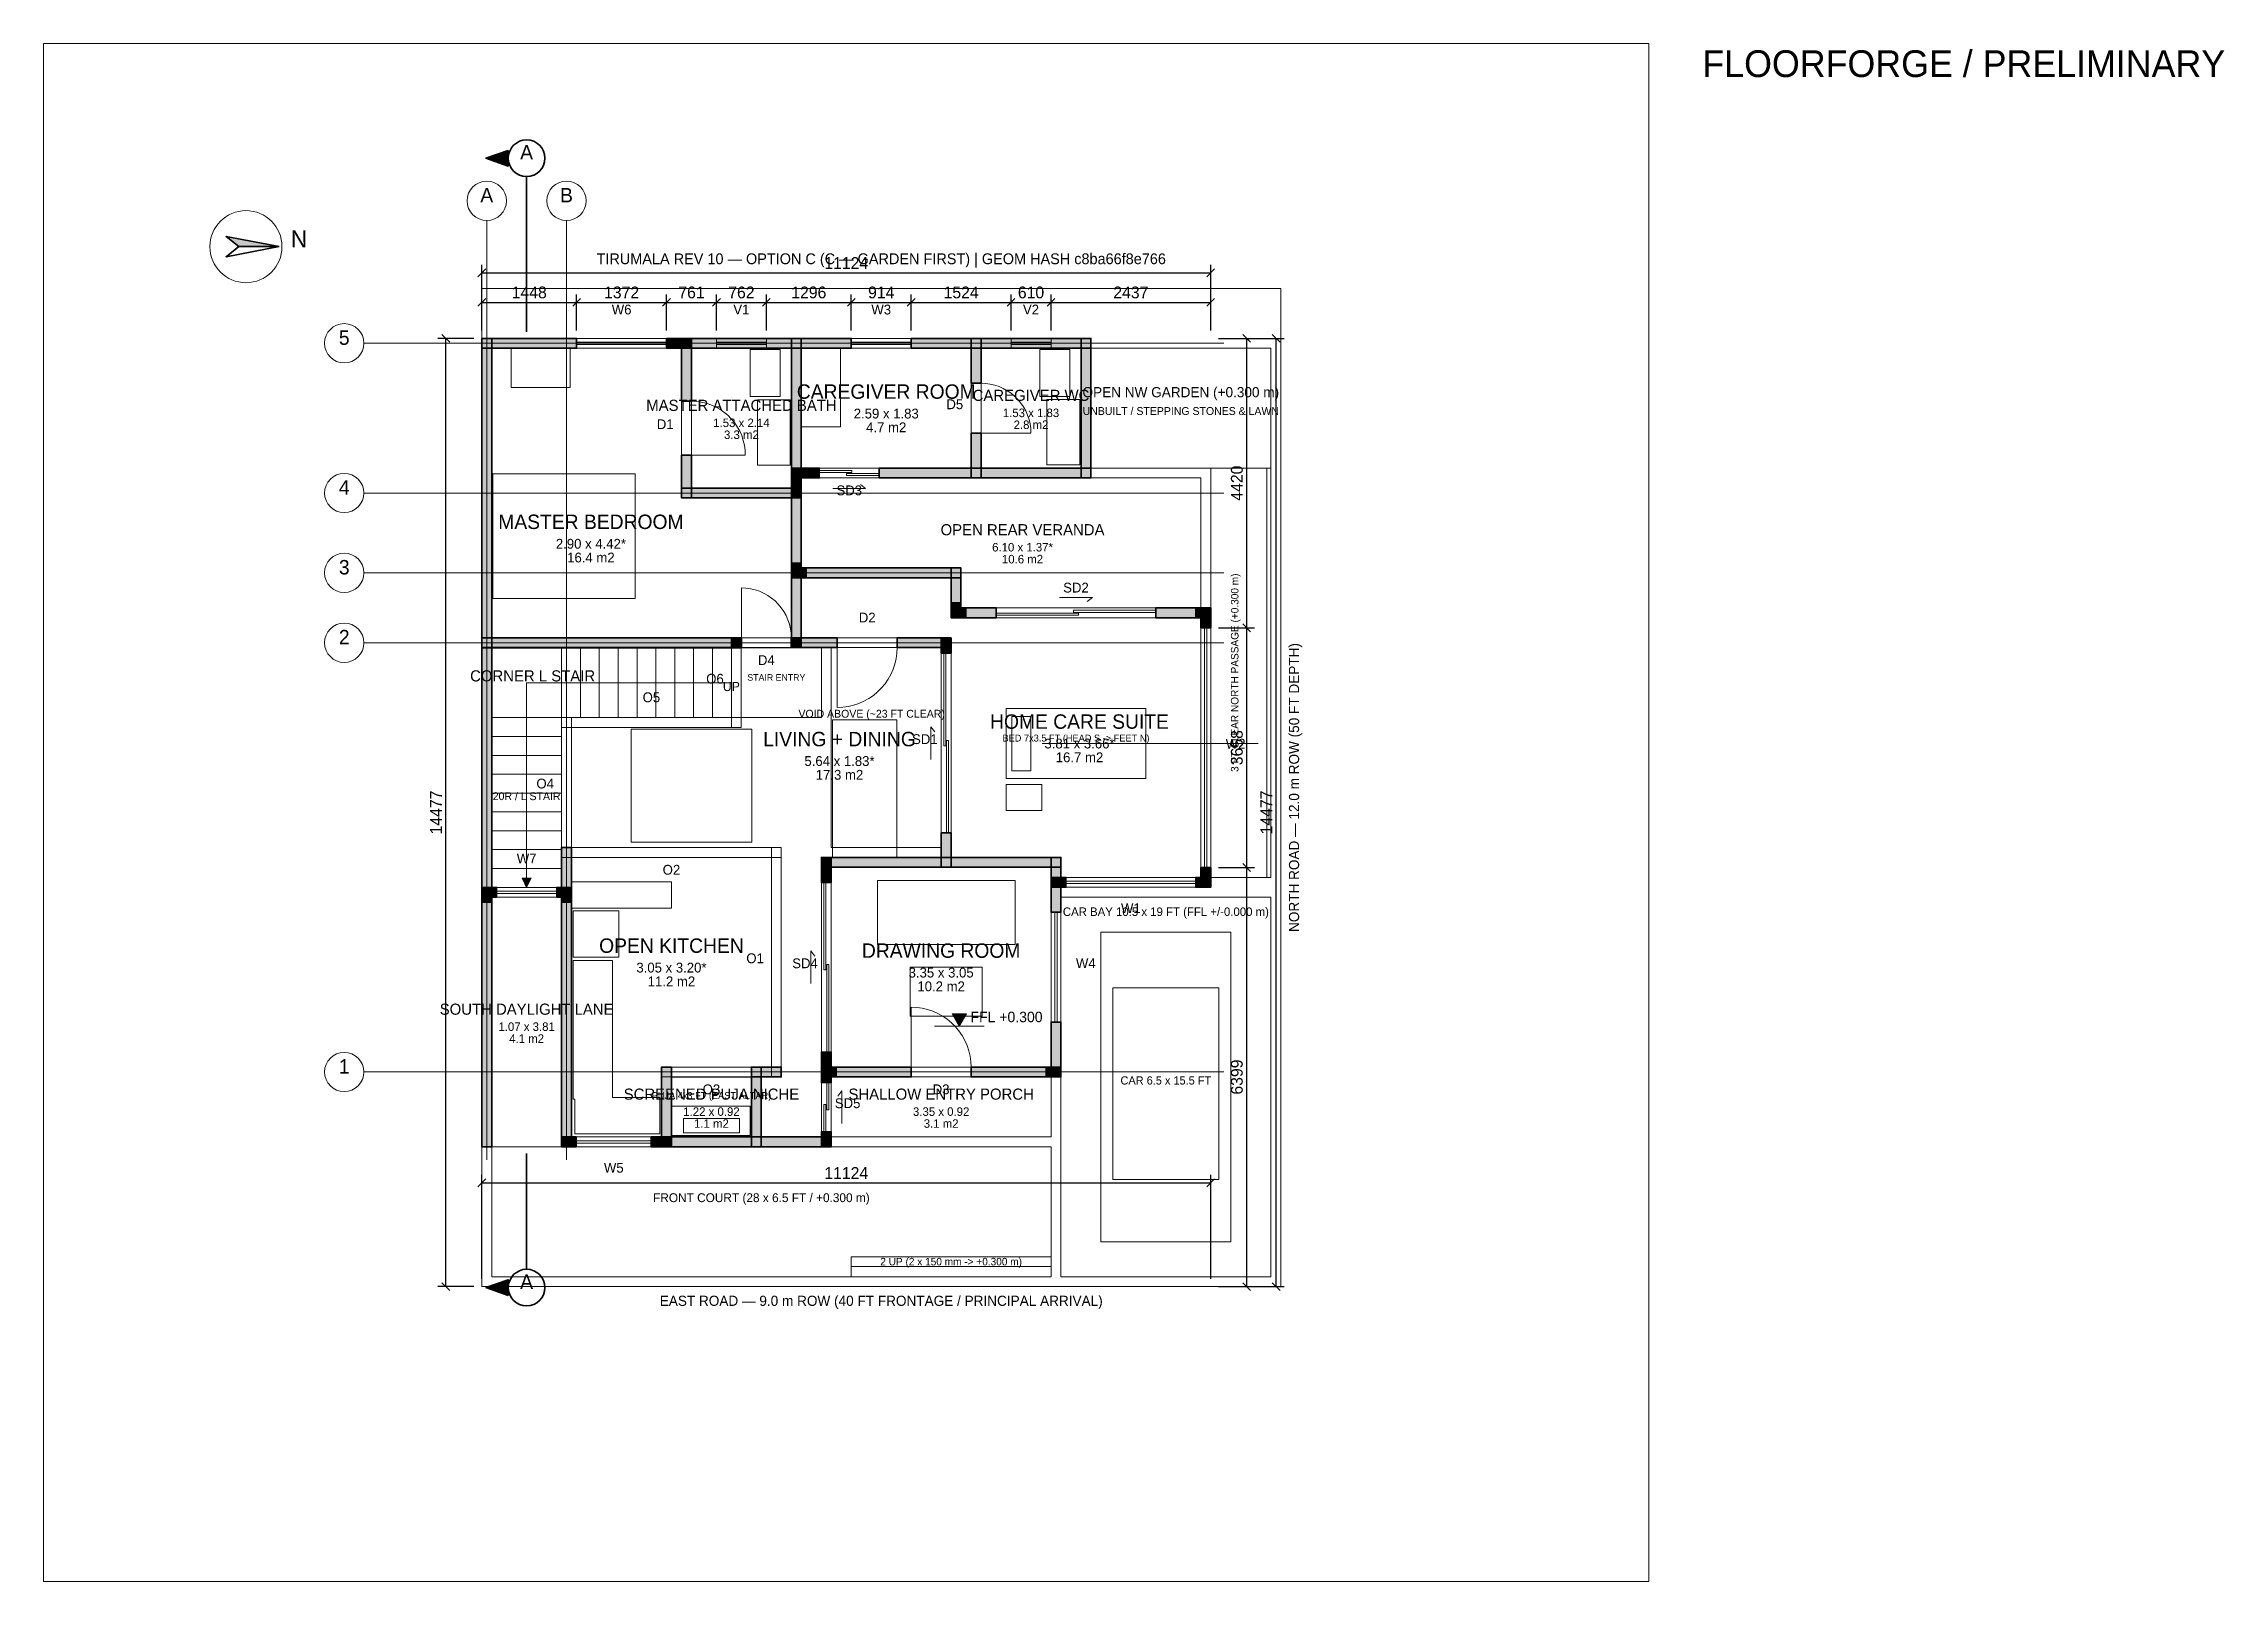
# Paper-space layout 'GROUND' of a CAD drawing. Header units: millimetres. Extents: x 20 to 346, y 30 to 260.
# The model-space entities are those that its viewports show. They can reach past a viewport. Long polylines and large blocks are cut down to what shows.
import ezdxf
from ezdxf.enums import TextEntityAlignment as Align

# ---------------------------------------------------------------- set-up
doc = ezdxf.new("R2010")
doc.units = ezdxf.units.MM
for name, color, linetype, lineweight in [('A-ANNO', 7, 'Continuous', 18), ('A-DIMS', 7, 'Continuous', 13), ('A-DOOR', 3, 'Continuous', 18), ('A-FLOR', 8, 'Continuous', 13), ('A-FURN', 8, 'Continuous', 13), ('A-GRID', 8, 'Continuous', 13), ('A-LAND', 3, 'Continuous', 13), ('A-LEVL', 7, 'Continuous', 13), ('A-SECT', 1, 'Continuous', 35), ('A-SITE', 8, 'Continuous', 18), ('A-STAIR', 7, 'Continuous', 18), ('A-TAGS', 1, 'Continuous', 13), ('A-WALL', 7, 'Continuous', 35), ('A-WIND', 4, 'Continuous', 18)]:
    doc.layers.add(name, color=color, linetype=linetype, lineweight=lineweight)
doc.dimstyles.new('FF-ARCH', dxfattribs={"dimtxt": 180, "dimasz": 90, "dimexe": 120, "dimexo": 120, "dimgap": 60, "dimtad": 1, "dimdec": 0, "dimtsz": 60, "dimcen": 2.5, "dimazin": 3, "dimtfac": 1, "dimtmove": 0, "dimatfit": 3})

msp = doc.modelspace()

# ---------------------------------------------------------------- hatches: boundary and pattern name
at = {"layer": 'A-LEVL'}
msp.add_hatch(color=7, dxfattribs=at).paths.add_polyline_path([(7178, 4167), (7398, 4167), (7288, 3977)])
at = {"layer": 'A-SECT'}
for points in [[(404, 17347), (64, 17227), (404, 17107)], [(404, -135), (64, -15), (404, 105)]]:
    msp.add_hatch(color=7, dxfattribs=at).paths.add_polyline_path(points)
at = {"layer": 'A-STAIR'}
msp.add_hatch(color=7, dxfattribs=at).paths.add_polyline_path([(684.5, 6096), (754.5, 6236), (614.5, 6236)])
at = {"layer": 'A-WALL'}
for points in [[(-3093, 15877), (-3901.5, 16031), (-3709, 15877)], [(1, 14402), (1, 14477), (151, 14477), (151, 9830), (151, 9755), (1, 9755), (1, 14402)], [(76, 14327), (1, 14327), (1, 14477), (1448, 14477), (1448, 14327), (76, 14327)], [(3199, 14477), (3199, 14327), (2820, 14327), (2820, 14477), (3124, 14477), (3199, 14477)], [(3049, 14477), (3199, 14477), (3199, 13518), (3049, 13518), (3049, 14402), (3049, 14477)], [(4801, 14477), (4876, 14477), (4876, 14327), (3124, 14327), (3049, 14327), (3049, 14477), (4801, 14477)], [(4726, 14402), (4726, 14477), (4876, 14477), (4876, 12421), (4876, 12346), (4726, 12346), (4726, 14402)], [(4801, 14327), (4726, 14327), (4726, 14477), (5639, 14477), (5639, 14327), (4801, 14327)], [(7619, 14477), (7619, 14327), (6553, 14327), (6553, 14477), (7544, 14477), (7619, 14477)], [(7469, 14477), (7619, 14477), (7619, 13792), (7469, 13792), (7469, 14402), (7469, 14477)], [(9220, 14477), (9295, 14477), (9295, 14327), (7544, 14327), (7469, 14327), (7469, 14477), (9220, 14477)], [(9145, 14402), (9145, 14477), (9295, 14477), (9295, 12421), (9295, 12346), (9145, 12346), (9145, 14402)], [(7619, 12421), (7619, 12346), (7469, 12346), (7469, 13030), (7619, 13030), (7619, 12421)], [(3199, 12116), (3199, 12041), (3049, 12041), (3049, 12695), (3199, 12695), (3199, 12116)], [(4726, 12421), (4726, 12496), (4876, 12496), (4876, 12346), (4876, 12271), (4726, 12271), (4726, 12421)], [(4876, 12496), (4951, 12496), (4951, 12346), (4801, 12346), (4726, 12346), (4726, 12496), (4876, 12496)], [(4726, 12346), (4726, 12421), (4876, 12421), (4876, 12116), (4876, 12041), (4726, 12041), (4726, 12346)], [(4876, 12346), (4801, 12346), (4801, 12496), (5151, 12496), (5151, 12346), (4876, 12346)], [(7619, 12496), (7619, 12346), (6065, 12346), (6065, 12496), (7544, 12496), (7619, 12496)], [(9220, 12496), (9295, 12496), (9295, 12346), (7544, 12346), (7469, 12346), (7469, 12496), (9220, 12496)], [(4801, 12191), (4876, 12191), (4876, 12041), (3124, 12041), (3049, 12041), (3049, 12191), (4801, 12191)], [(4726, 12116), (4726, 12191), (4876, 12191), (4876, 10972), (4876, 10897), (4726, 10897), (4726, 12116)], [(4726, 10972), (4726, 11047), (4876, 11047), (4876, 10897), (4876, 10822), (4726, 10822), (4726, 10972)], [(4726, 10897), (4726, 10972), (4876, 10972), (4876, 9830), (4876, 9755), (4726, 9755), (4726, 10897)], [(4876, 10972), (4951, 10972), (4951, 10822), (4801, 10822), (4726, 10822), (4726, 10972), (4876, 10972)], [(7237, 10972), (7312, 10972), (7312, 10822), (4876, 10822), (4801, 10822), (4801, 10972), (7237, 10972)], [(7162, 10897), (7162, 10972), (7312, 10972), (7312, 10362), (7312, 10287), (7162, 10287), (7162, 10897)], [(7162, 10362), (7162, 10437), (7312, 10437), (7312, 10287), (7312, 10212), (7162, 10212), (7162, 10362)], [(7312, 10362), (7387, 10362), (7387, 10212), (7237, 10212), (7162, 10212), (7162, 10362), (7312, 10362)], [(7312, 10212), (7237, 10212), (7237, 10362), (7849, 10362), (7849, 10212), (7312, 10212)], [(11049, 10362), (11049, 10212), (10287, 10212), (10287, 10362), (10974, 10362), (11049, 10362)], [(11049, 10362), (11124, 10362), (11124, 10212), (10974, 10212), (10899, 10212), (10899, 10362), (11049, 10362)], [(10974, 10362), (11124, 10362), (11124, 10057), (10974, 10057), (10974, 10287), (10974, 10362)], [(3884, 9905), (3959, 9905), (3959, 9755), (76, 9755), (1, 9755), (1, 9905), (3884, 9905)], [(1, 9829), (1, 9904), (151, 9904), (151, 6021), (151, 5946), (1, 5946), (1, 9829)], [(3884, 9904), (3959, 9904), (3959, 9754), (76, 9754), (1, 9754), (1, 9904), (3884, 9904)], [(3884, 9755), (3809, 9755), (3809, 9905), (3962, 9905), (3962, 9755), (3884, 9755)], [(4876, 9905), (4876, 9755), (4724, 9755), (4724, 9905), (4801, 9905), (4876, 9905)], [(4801, 9755), (4726, 9755), (4726, 9905), (5425, 9905), (5425, 9755), (4801, 9755)], [(7162, 9905), (7162, 9755), (6339, 9755), (6339, 9905), (7087, 9905), (7162, 9905)], [(7012, 9905), (7162, 9905), (7162, 9670), (7012, 9670), (7012, 9830), (7012, 9905)], [(1218, 6629), (1218, 6704), (1368, 6704), (1368, 6021), (1368, 5946), (1218, 5946), (1218, 6629)], [(7162, 6477), (7162, 6402), (7012, 6402), (7012, 6927), (7162, 6927), (7162, 6477)], [(5183, 6552), (5333, 6552), (5333, 6172), (5183, 6172), (5183, 6477), (5183, 6552)], [(7087, 6552), (7162, 6552), (7162, 6402), (5258, 6402), (5183, 6402), (5183, 6552), (7087, 6552)], [(8763, 6552), (8838, 6552), (8838, 6402), (7087, 6402), (7012, 6402), (7012, 6552), (8763, 6552)], [(8688, 6477), (8688, 6552), (8838, 6552), (8838, 6172), (8838, 6097), (8688, 6097), (8688, 6477)], [(11124, 6172), (11124, 6097), (10974, 6097), (10974, 6399), (11124, 6399), (11124, 6172)], [(1, 6021), (1, 6096), (151, 6096), (151, 5946), (151, 5871), (1, 5871), (1, 6021)], [(151, 6096), (226, 6096), (226, 5946), (76, 5946), (1, 5946), (1, 6096), (151, 6096)], [(1, 5946), (1, 6021), (151, 6021), (151, 2210), (151, 2135), (1, 2135), (1, 5946)], [(151, 5946), (76, 5946), (76, 6096), (189.5, 6096), (189.5, 5946), (151, 5946)], [(1293, 6096), (1368, 6096), (1368, 5946), (1218, 5946), (1143, 5946), (1143, 6096), (1293, 6096)], [(1293, 6096), (1293, 5946), (1179.5, 5946), (1179.5, 6096), (1218, 6096), (1293, 6096)], [(1218, 6021), (1218, 6096), (1368, 6096), (1368, 5946), (1368, 5871), (1218, 5871), (1218, 6021)], [(1218, 5946), (1218, 6021), (1368, 6021), (1368, 2210), (1368, 2135), (1218, 2135), (1218, 5946)], [(8688, 6247), (8838, 6247), (8838, 5715), (8688, 5715), (8688, 6172), (8688, 6247)], [(8763, 6097), (8688, 6097), (8688, 6247), (8915, 6247), (8915, 6097), (8763, 6097)], [(11124, 6247), (11124, 6097), (10896, 6097), (10896, 6247), (11049, 6247), (11124, 6247)], [(8838, 3277), (8838, 3202), (8688, 3202), (8688, 4039), (8838, 4039), (8838, 3277)], [(2744, 3277), (2744, 3352), (2894, 3352), (2894, 2210), (2894, 2135), (2744, 2135), (2744, 3277)], [(4116, 3277), (4116, 3352), (4266, 3352), (4266, 2210), (4266, 2135), (4116, 2135), (4116, 3277)], [(4496, 3352), (4571, 3352), (4571, 3202), (4191, 3202), (4116, 3202), (4116, 3352), (4496, 3352)], [(5333, 3277), (5333, 3202), (5183, 3202), (5183, 3581), (5333, 3581), (5333, 3277)], [(5183, 3277), (5183, 3352), (5333, 3352), (5333, 3202), (5333, 3127), (5183, 3127), (5183, 3277)], [(5333, 3352), (5408, 3352), (5408, 3202), (5258, 3202), (5183, 3202), (5183, 3352), (5333, 3352)], [(5333, 3202), (5258, 3202), (5258, 3352), (6553, 3352), (6553, 3202), (5333, 3202)], [(8763, 3352), (8763, 3202), (7467, 3202), (7467, 3352), (8688, 3352), (8763, 3352)], [(8763, 3352), (8838, 3352), (8838, 3202), (8688, 3202), (8613, 3202), (8613, 3352), (8763, 3352)], [(5183, 3277), (5333, 3277), (5333, 3115), (5183, 3115), (5183, 3202), (5183, 3277)], [(5333, 2285), (5333, 2210), (5183, 2210), (5183, 2365), (5333, 2365), (5333, 2285)], [(5183, 2285), (5183, 2360), (5333, 2360), (5333, 2210), (5333, 2135), (5183, 2135), (5183, 2285)], [(1293, 2135), (1218, 2135), (1218, 2285), (1443, 2285), (1443, 2135), (1293, 2135)], [(2894, 2285), (2894, 2135), (2586, 2135), (2586, 2285), (2819, 2285), (2894, 2285)], [(4191, 2285), (4266, 2285), (4266, 2135), (2819, 2135), (2744, 2135), (2744, 2285), (4191, 2285)], [(5258, 2285), (5333, 2285), (5333, 2135), (4191, 2135), (4116, 2135), (4116, 2285), (5258, 2285)]]:
    msp.add_hatch(color=7, dxfattribs=at).paths.add_polyline_path(points)

# ---------------------------------------------------------------- linework, layer by layer
at = {"layer": 'A-ANNO'}
msp.add_line((8551, 8290.5), (11850, 8290.5), dxfattribs=at)
msp.add_circle((-3599, 15877), 550, dxfattribs=at)
at = {"layer": 'A-DOOR'}
for p, q in [((7619, 13030), (8381, 13030)), ((3199, 12695), (4022, 12695)), ((5358, 12186), (5858, 12186)), ((5858, 12186), (5778, 12246)), ((3962, 9905), (3962, 10667)), ((8818, 10522), (9318, 10522)), ((9318, 10522), (9238, 10462)), ((3809, 8537), (3809, 9904)), ((3959, 8537), (3959, 9904)), ((5425, 9755), (5425, 8841)), ((1218, 6554), (1218, 8687)), ((1218, 8687), (3959, 8687)), ((1368, 6554), (1368, 8687)), ((1218, 8537), (3959, 8537)), ((6852, 8048.5), (6852, 8548.5)), ((6852, 8548.5), (6912, 8468.5)), ((1218, 6704), (4571, 6704)), ((4421, 3202), (4421, 6704)), ((4571, 3202), (4571, 6704)), ((1218, 6554), (4571, 6554)), ((5023, 4626.5), (5023, 5126.5)), ((5023, 5126.5), (5083, 5046.5)), ((6553, 3352), (6553, 4266)), ((2744, 3352), (4266, 3352)), ((2744, 3202), (4266, 3202)), ((5493, 2990), (5433, 2910)), ((5493, 2490), (5493, 2990))]:
    msp.add_line(p, q, dxfattribs=at)
for points in [[(7619, 13792), (7689.3, 13788.7), (7759, 13779), (7827.5, 13762.9), (7894.3, 13740.5), (7958.7, 13712.1), (8020.1, 13677.9), (8078.2, 13638.1), (8132.4, 13593.1), (8182.1, 13543.4), (8227.1, 13489.2), (8266.9, 13431.1), (8301.1, 13369.7), (8329.5, 13305.3), (8351.9, 13238.5), (8368, 13170), (8377.7, 13100.3), (8381, 13030)], [(3199, 13518), (3274.9, 13514.5), (3350.2, 13504), (3424.2, 13486.6), (3496.3, 13462.4), (3565.8, 13431.7), (3632.3, 13394.7), (3695, 13351.8), (3753.5, 13303.2), (3807.2, 13249.5), (3855.8, 13191), (3898.7, 13128.3), (3935.7, 13061.8), (3966.4, 12992.3), (3990.6, 12920.2), (4008, 12846.2), (4018.5, 12770.9), (4022, 12695)], [(4724, 9905), (4720.7, 9975.3), (4711, 10045), (4694.9, 10113.5), (4672.5, 10180.3), (4644.1, 10244.7), (4609.9, 10306.1), (4570.1, 10364.2), (4525.1, 10418.4), (4475.4, 10468.1), (4421.2, 10513.1), (4363.1, 10552.9), (4301.7, 10587.1), (4237.3, 10615.5), (4170.5, 10637.9), (4102, 10654), (4032.3, 10663.7), (3962, 10667)], [(6339, 9755), (6335.1, 9670.7), (6323.4, 9587.1), (6304.1, 9504.9), (6277.3, 9424.8), (6243.2, 9347.6), (6202.1, 9273.8), (6154.4, 9204.2), (6100.5, 9139.2), (6040.8, 9079.5), (5975.8, 9025.6), (5906.2, 8977.9), (5832.4, 8936.8), (5755.2, 8902.7), (5675.1, 8875.9), (5592.9, 8856.6), (5509.3, 8844.9), (5425, 8841)], [(7467, 3352), (7463.1, 3436.3), (7451.4, 3519.9), (7432.1, 3602.1), (7405.3, 3682.2), (7371.2, 3759.4), (7330.1, 3833.2), (7282.4, 3902.8), (7228.5, 3967.8), (7168.8, 4027.5), (7103.8, 4081.4), (7034.2, 4129.1), (6960.4, 4170.2), (6883.2, 4204.3), (6803.1, 4231.1), (6720.9, 4250.4), (6637.3, 4262.1), (6553, 4266)]]:
    msp.add_lwpolyline(points, dxfattribs=at)
for points in [[(5151, 12427), (5648, 12427), (5648, 12459), (5151, 12459)], [(5568, 12383), (6065, 12383), (6065, 12415), (5568, 12415)], [(9028, 10325), (10287, 10325), (10287, 10293), (9028, 10293)], [(7849, 10281), (9108, 10281), (9108, 10249), (7849, 10249)], [(7049, 8258.5), (7049, 9670), (7081, 9670), (7081, 8258.5)], [(7093, 6927), (7093, 8338.5), (7125, 8338.5), (7125, 6927)], [(5220, 4836.5), (5220, 6172), (5252, 6172), (5252, 4836.5)], [(5264, 3581), (5264, 4916.5), (5296, 4916.5), (5296, 3581)], [(5296, 2700), (5296, 3115), (5264, 3115), (5264, 2700)], [(5252, 2365), (5252, 2780), (5220, 2780), (5220, 2365)]]:
    msp.add_lwpolyline(points, close=True, dxfattribs=at)
at = {"layer": 'A-FLOR'}
for points in [[(1368, 2135), (1293, 2135), (1218, 2135), (151, 2135), (1, 2135), (1, 5871), (1, 5946), (1, 6021), (1, 6096), (1, 9754), (1, 9755), (1, 9829), (1, 9904), (1, 9905), (1, 14327), (1, 14402), (1, 14477), (151, 14477), (3049, 14477), (3124, 14477), (3199, 14477), (4726, 14477), (4801, 14477), (4876, 14477), (7469, 14477), (7544, 14477), (7619, 14477), (9145, 14477), (9220, 14477), (9295, 14477), (9295, 14327), (9295, 12496), (9295, 12421), (9295, 12346), (10974, 12346), (10974, 10362), (11049, 10362), (11124, 10362), (11124, 10212), (11124, 6247), (11124, 6172), (11124, 6097), (10974, 6097), (8838, 6097), (8838, 3352), (8838, 3277), (8838, 3202), (8763, 3202), (8688, 3202), (8688, 2285), (5333, 2285), (5333, 2210), (5333, 2135), (5183, 2135), (4266, 2135), (4191, 2135), (4116, 2135), (2894, 2135), (2819, 2135), (2744, 2135), (1368, 2135)], [(151, 9905), (4726, 9905), (4726, 12041), (3049, 12041), (3049, 14327), (151, 14327)], [(3199, 12191), (4726, 12191), (4726, 14327), (3199, 14327)], [(4876, 12496), (7469, 12496), (7469, 14327), (4876, 14327)], [(7619, 12496), (9145, 12496), (9145, 14327), (7619, 14327)], [(4876, 10972), (7312, 10972), (7312, 10362), (10974, 10362), (10974, 12346), (4876, 12346)], [(7162, 6552), (8838, 6552), (8838, 6247), (10974, 6247), (10974, 10212), (7162, 10212), (7162, 10822), (4876, 10822), (4876, 9905), (7162, 9905)], [(151, 6096), (1218, 6096), (1218, 8687), (3809, 8687), (3809, 9754), (151, 9754)], [(4266, 2285), (5183, 2285), (5183, 6552), (7012, 6552), (7012, 9755), (3959, 9755), (3959, 8537), (1368, 8537), (1368, 6704), (4571, 6704), (4571, 3202), (4266, 3202)], [(7012, 6704), (7012, 9755), (5333, 9755), (5333, 6704)], [(1368, 2285), (2744, 2285), (2744, 3352), (4421, 3352), (4421, 6554), (1368, 6554)], [(5333, 3352), (8688, 3352), (8688, 6402), (5333, 6402)], [(151, 2135), (1218, 2135), (1218, 5946), (151, 5946)], [(2894, 2285), (4116, 2285), (4116, 3202), (2894, 3202)], [(5333, 2285), (8688, 2285), (8688, 3202), (5333, 3202)]]:
    msp.add_lwpolyline(points, close=True, dxfattribs=at)
at = {"layer": 'A-FURN'}
for points in [[(1349, 13727), (1349, 14327), (449, 14327), (449, 13727)], [(5476, 13127), (5476, 14327), (4876, 14327), (4876, 13127)], [(4556, 13587), (4556, 14307), (4096, 14307), (4096, 13587)], [(8975, 13587), (8975, 14307), (8515, 14307), (8515, 13587)], [(4706, 12541), (4706, 13541), (4206, 13541), (4206, 12541)], [(9125, 12546), (9125, 13546), (8625, 13546), (8625, 12546)], [(2341, 10507), (2341, 12407), (171, 12407), (171, 10507)], [(6333, 6554), (6333, 8654), (5353, 8654), (5353, 6554)], [(10135, 7757.5), (10135, 8824.5), (8001, 8824.5), (8001, 7757.5)], [(8091, 7877), (8381, 7877), (8381, 8704), (8091, 8704)], [(4120, 6788), (4120, 8512), (2280, 8512), (2280, 6788)], [(8549.3, 7270), (8549.3, 7666), (8001.3, 7666), (8001.3, 7270)], [(2894.5, 6179), (2894.5, 5779), (1368, 5779), (1368, 6179)], [(8138, 5222), (8138, 6202), (6038, 6202), (6038, 5222)], [(2093, 5029), (2093, 5739), (1393, 5739), (1393, 5029)], [(9449, 686), (11430, 686), (11430, 5410), (9449, 5410)], [(1418, 2335), (1418, 2860), (1393, 2860), (1393, 4979), (1993, 4979), (1993, 2885), (2719, 2885), (2719, 2335)], [(7638, 4127), (7638, 4877), (6538, 4877), (6538, 4127)], [(9629, 1636), (11250, 1636), (11250, 4560), (9629, 4560)], [(2896, 2286), (4115, 2286), (4115, 3200), (2896, 3200)], [(4094, 2305), (4094, 2755), (2894, 2755), (2894, 2305)], [(3076, 2346), (3935, 2346), (3935, 2566), (3076, 2566)]]:
    msp.add_lwpolyline(points, close=True, dxfattribs=at)
at = {"layer": 'A-GRID'}
for p, q in [((76, 1935), (76, 16277)), ((1293, 1935), (1293, 16277)), ((-1799, 14402), (11324, 14402)), ((-1799, 12116), (11324, 12116)), ((-1799, 10897), (11324, 10897)), ((-1799, 9830), (11324, 9830)), ((-1799, 3277), (11324, 3277))]:
    msp.add_line(p, q, dxfattribs=at)
for centre in [(76, 16577), (1293, 16577), (-2099, 14402), (-2099, 12116), (-2099, 10897), (-2099, 9830), (-2099, 3277)]:
    msp.add_circle(centre, 300, dxfattribs=at)
at = {"layer": 'A-LAND'}
msp.add_line((11980, 6248), (11980, 12497), dxfattribs=at)
for points in [[(9296, 12497), (12040, 12497), (12040, 14326), (9296, 14326)], [(11125, 6248), (12040, 6248), (12040, 12497), (11125, 12497)]]:
    msp.add_lwpolyline(points, close=True, dxfattribs=at)
at = {"layer": 'A-LEVL'}
msp.add_line((6908, 3977), (7668, 3977), dxfattribs=at)
msp.add_lwpolyline([(7178, 4167), (7398, 4167), (7288, 3977)], close=True, dxfattribs=at)
at = {"layer": 'A-SECT'}
for p, q in [((684, 16647), (684, 16947)), ((684, 14577), (684, 16647)), ((684, 2035), (684, 565)), ((684, 565), (684, 265))]:
    msp.add_line(p, q, dxfattribs=at)
for points in [[(404, 17347), (64, 17227), (404, 17107)], [(404, -135), (64, -15), (404, 105)]]:
    msp.add_lwpolyline(points, close=True, dxfattribs=at)
for centre in [(684, 17227), (684, -15)]:
    msp.add_circle(centre, 280, dxfattribs=at)
at = {"layer": 'A-SITE'}
for points in [[(0, 0), (12192, 0), (12192, 15240), (0, 15240)], [(8839, 152), (12040, 152), (12040, 5944), (8839, 5944)], [(152, 152), (5639, 152), (5639, 457), (8687, 457), (8687, 2134), (152, 2134)]]:
    msp.add_lwpolyline(points, close=True, dxfattribs=at)
at = {"layer": 'A-STAIR'}
msp.add_line((5639, 305), (8687, 305), dxfattribs=at)
for points in [[(151, 8687), (1218, 8687), (1218, 9754), (151, 9754)], [(1218, 8687), (1505.9, 8687), (1505.9, 9754), (1218, 9754)], [(1505.9, 8687), (1793.8, 8687), (1793.8, 9754), (1505.9, 9754)], [(1793.8, 8687), (2081.7, 8687), (2081.7, 9754), (1793.8, 9754)], [(2081.7, 8687), (2369.6, 8687), (2369.6, 9754), (2081.7, 9754)], [(2369.6, 8687), (2657.4, 8687), (2657.4, 9754), (2369.6, 9754)], [(2657.4, 8687), (2945.3, 8687), (2945.3, 9754), (2657.4, 9754)], [(2945.3, 8687), (3233.2, 8687), (3233.2, 9754), (2945.3, 9754)], [(3233.2, 8687), (3521.1, 8687), (3521.1, 9754), (3233.2, 9754)], [(3521.1, 8687), (3809, 8687), (3809, 9754), (3521.1, 9754)], [(3809, 8687), (5182, 8687), (5182, 9754), (3809, 9754)], [(151, 8399.1), (1218, 8399.1), (1218, 8687), (151, 8687)], [(151, 8111.2), (1218, 8111.2), (1218, 8399.1), (151, 8399.1)], [(151, 7823.3), (1218, 7823.3), (1218, 8111.2), (151, 8111.2)], [(151, 7535.4), (1218, 7535.4), (1218, 7823.3), (151, 7823.3)], [(151, 7247.6), (1218, 7247.6), (1218, 7535.4), (151, 7535.4)], [(151, 6959.7), (1218, 6959.7), (1218, 7247.6), (151, 7247.6)], [(151, 6671.8), (1218, 6671.8), (1218, 6959.7), (151, 6959.7)], [(151, 6383.9), (1218, 6383.9), (1218, 6671.8), (151, 6671.8)], [(151, 6096), (1218, 6096), (1218, 6383.9), (151, 6383.9)], [(684.5, 6096), (754.5, 6236), (614.5, 6236)], [(5639, 152), (8687, 152), (8687, 457), (5639, 457)]]:
    msp.add_lwpolyline(points, close=True, dxfattribs=at)
msp.add_lwpolyline([(3809, 9220.5), (684.5, 9220.5), (684.5, 6096)], dxfattribs=at)
at = {"layer": 'A-WALL'}
for points in [[(-3093, 15877), (-3901.5, 16031), (-3709, 15877)], [(-3093, 15877), (-3901.5, 15723), (-3709, 15877)], [(1, 14402), (1, 14477), (151, 14477), (151, 9830), (151, 9755), (1, 9755), (1, 14402)], [(76, 14327), (1, 14327), (1, 14477), (1448, 14477), (1448, 14327), (76, 14327)], [(3199, 14477), (3199, 14327), (2820, 14327), (2820, 14477), (3124, 14477), (3199, 14477)], [(3049, 14477), (3199, 14477), (3199, 13518), (3049, 13518), (3049, 14402), (3049, 14477)], [(4801, 14477), (4876, 14477), (4876, 14327), (3124, 14327), (3049, 14327), (3049, 14477), (4801, 14477)], [(4726, 14402), (4726, 14477), (4876, 14477), (4876, 12421), (4876, 12346), (4726, 12346), (4726, 14402)], [(4801, 14327), (4726, 14327), (4726, 14477), (5639, 14477), (5639, 14327), (4801, 14327)], [(7619, 14477), (7619, 14327), (6553, 14327), (6553, 14477), (7544, 14477), (7619, 14477)], [(7469, 14477), (7619, 14477), (7619, 13792), (7469, 13792), (7469, 14402), (7469, 14477)], [(9220, 14477), (9295, 14477), (9295, 14327), (7544, 14327), (7469, 14327), (7469, 14477), (9220, 14477)], [(9145, 14402), (9145, 14477), (9295, 14477), (9295, 12421), (9295, 12346), (9145, 12346), (9145, 14402)], [(7619, 12421), (7619, 12346), (7469, 12346), (7469, 13030), (7619, 13030), (7619, 12421)], [(3199, 12116), (3199, 12041), (3049, 12041), (3049, 12695), (3199, 12695), (3199, 12116)], [(4726, 12421), (4726, 12496), (4876, 12496), (4876, 12346), (4876, 12271), (4726, 12271), (4726, 12421)], [(4876, 12496), (4951, 12496), (4951, 12346), (4801, 12346), (4726, 12346), (4726, 12496), (4876, 12496)], [(4726, 12346), (4726, 12421), (4876, 12421), (4876, 12116), (4876, 12041), (4726, 12041), (4726, 12346)], [(4876, 12346), (4801, 12346), (4801, 12496), (5151, 12496), (5151, 12346), (4876, 12346)], [(7619, 12496), (7619, 12346), (6065, 12346), (6065, 12496), (7544, 12496), (7619, 12496)], [(9220, 12496), (9295, 12496), (9295, 12346), (7544, 12346), (7469, 12346), (7469, 12496), (9220, 12496)], [(4801, 12191), (4876, 12191), (4876, 12041), (3124, 12041), (3049, 12041), (3049, 12191), (4801, 12191)], [(4726, 12116), (4726, 12191), (4876, 12191), (4876, 10972), (4876, 10897), (4726, 10897), (4726, 12116)], [(4726, 10972), (4726, 11047), (4876, 11047), (4876, 10897), (4876, 10822), (4726, 10822), (4726, 10972)], [(4726, 10897), (4726, 10972), (4876, 10972), (4876, 9830), (4876, 9755), (4726, 9755), (4726, 10897)], [(4876, 10972), (4951, 10972), (4951, 10822), (4801, 10822), (4726, 10822), (4726, 10972), (4876, 10972)], [(7237, 10972), (7312, 10972), (7312, 10822), (4876, 10822), (4801, 10822), (4801, 10972), (7237, 10972)], [(7162, 10897), (7162, 10972), (7312, 10972), (7312, 10362), (7312, 10287), (7162, 10287), (7162, 10897)], [(7162, 10362), (7162, 10437), (7312, 10437), (7312, 10287), (7312, 10212), (7162, 10212), (7162, 10362)], [(7312, 10362), (7387, 10362), (7387, 10212), (7237, 10212), (7162, 10212), (7162, 10362), (7312, 10362)], [(7312, 10212), (7237, 10212), (7237, 10362), (7849, 10362), (7849, 10212), (7312, 10212)], [(11049, 10362), (11049, 10212), (10287, 10212), (10287, 10362), (10974, 10362), (11049, 10362)], [(11049, 10362), (11124, 10362), (11124, 10212), (10974, 10212), (10899, 10212), (10899, 10362), (11049, 10362)], [(10974, 10362), (11124, 10362), (11124, 10057), (10974, 10057), (10974, 10287), (10974, 10362)], [(3884, 9905), (3959, 9905), (3959, 9755), (76, 9755), (1, 9755), (1, 9905), (3884, 9905)], [(1, 9829), (1, 9904), (151, 9904), (151, 6021), (151, 5946), (1, 5946), (1, 9829)], [(3884, 9904), (3959, 9904), (3959, 9754), (76, 9754), (1, 9754), (1, 9904), (3884, 9904)], [(3884, 9755), (3809, 9755), (3809, 9905), (3962, 9905), (3962, 9755), (3884, 9755)], [(4876, 9905), (4876, 9755), (4724, 9755), (4724, 9905), (4801, 9905), (4876, 9905)], [(4801, 9755), (4726, 9755), (4726, 9905), (5425, 9905), (5425, 9755), (4801, 9755)], [(7162, 9905), (7162, 9755), (6339, 9755), (6339, 9905), (7087, 9905), (7162, 9905)], [(7012, 9905), (7162, 9905), (7162, 9670), (7012, 9670), (7012, 9830), (7012, 9905)], [(1218, 6629), (1218, 6704), (1368, 6704), (1368, 6021), (1368, 5946), (1218, 5946), (1218, 6629)], [(7162, 6477), (7162, 6402), (7012, 6402), (7012, 6927), (7162, 6927), (7162, 6477)], [(5183, 6552), (5333, 6552), (5333, 6172), (5183, 6172), (5183, 6477), (5183, 6552)], [(7087, 6552), (7162, 6552), (7162, 6402), (5258, 6402), (5183, 6402), (5183, 6552), (7087, 6552)], [(8763, 6552), (8838, 6552), (8838, 6402), (7087, 6402), (7012, 6402), (7012, 6552), (8763, 6552)], [(8688, 6477), (8688, 6552), (8838, 6552), (8838, 6172), (8838, 6097), (8688, 6097), (8688, 6477)], [(11124, 6172), (11124, 6097), (10974, 6097), (10974, 6399), (11124, 6399), (11124, 6172)], [(1, 6021), (1, 6096), (151, 6096), (151, 5946), (151, 5871), (1, 5871), (1, 6021)], [(151, 6096), (226, 6096), (226, 5946), (76, 5946), (1, 5946), (1, 6096), (151, 6096)], [(1, 5946), (1, 6021), (151, 6021), (151, 2210), (151, 2135), (1, 2135), (1, 5946)], [(151, 5946), (76, 5946), (76, 6096), (189.5, 6096), (189.5, 5946), (151, 5946)], [(1293, 6096), (1368, 6096), (1368, 5946), (1218, 5946), (1143, 5946), (1143, 6096), (1293, 6096)], [(1293, 6096), (1293, 5946), (1179.5, 5946), (1179.5, 6096), (1218, 6096), (1293, 6096)], [(1218, 6021), (1218, 6096), (1368, 6096), (1368, 5946), (1368, 5871), (1218, 5871), (1218, 6021)], [(1218, 5946), (1218, 6021), (1368, 6021), (1368, 2210), (1368, 2135), (1218, 2135), (1218, 5946)], [(8688, 6247), (8838, 6247), (8838, 5715), (8688, 5715), (8688, 6172), (8688, 6247)], [(8763, 6097), (8688, 6097), (8688, 6247), (8915, 6247), (8915, 6097), (8763, 6097)], [(11124, 6247), (11124, 6097), (10896, 6097), (10896, 6247), (11049, 6247), (11124, 6247)], [(8838, 3277), (8838, 3202), (8688, 3202), (8688, 4039), (8838, 4039), (8838, 3277)], [(2744, 3277), (2744, 3352), (2894, 3352), (2894, 2210), (2894, 2135), (2744, 2135), (2744, 3277)], [(4116, 3277), (4116, 3352), (4266, 3352), (4266, 2210), (4266, 2135), (4116, 2135), (4116, 3277)], [(4496, 3352), (4571, 3352), (4571, 3202), (4191, 3202), (4116, 3202), (4116, 3352), (4496, 3352)], [(5333, 3277), (5333, 3202), (5183, 3202), (5183, 3581), (5333, 3581), (5333, 3277)], [(5183, 3277), (5183, 3352), (5333, 3352), (5333, 3202), (5333, 3127), (5183, 3127), (5183, 3277)], [(5333, 3352), (5408, 3352), (5408, 3202), (5258, 3202), (5183, 3202), (5183, 3352), (5333, 3352)], [(5333, 3202), (5258, 3202), (5258, 3352), (6553, 3352), (6553, 3202), (5333, 3202)], [(8763, 3352), (8763, 3202), (7467, 3202), (7467, 3352), (8688, 3352), (8763, 3352)], [(8763, 3352), (8838, 3352), (8838, 3202), (8688, 3202), (8613, 3202), (8613, 3352), (8763, 3352)], [(5183, 3277), (5333, 3277), (5333, 3115), (5183, 3115), (5183, 3202), (5183, 3277)], [(5333, 2285), (5333, 2210), (5183, 2210), (5183, 2365), (5333, 2365), (5333, 2285)], [(5183, 2285), (5183, 2360), (5333, 2360), (5333, 2210), (5333, 2135), (5183, 2135), (5183, 2285)], [(1293, 2135), (1218, 2135), (1218, 2285), (1443, 2285), (1443, 2135), (1293, 2135)], [(2894, 2285), (2894, 2135), (2586, 2135), (2586, 2285), (2819, 2285), (2894, 2285)], [(4191, 2285), (4266, 2285), (4266, 2135), (2819, 2135), (2744, 2135), (2744, 2285), (4191, 2285)], [(5258, 2285), (5333, 2285), (5333, 2135), (4191, 2135), (4116, 2135), (4116, 2285), (5258, 2285)]]:
    msp.add_lwpolyline(points, close=True, dxfattribs=at)
at = {"layer": 'A-WIND'}
for p, q in [((1448, 14477), (2820, 14477)), ((1448, 14477), (1448, 14327)), ((1448, 14420), (2820, 14420)), ((1448, 14384), (2820, 14384)), ((1448, 14327), (2820, 14327)), ((2820, 14477), (2820, 14327)), ((3581, 14477), (4343, 14477)), ((3581, 14477), (3581, 14327)), ((3581, 14420), (4343, 14420)), ((3581, 14384), (4343, 14384)), ((3581, 14327), (4343, 14327)), ((4343, 14477), (4343, 14327)), ((5639, 14477), (6553, 14477)), ((5639, 14477), (5639, 14327)), ((5639, 14420), (6553, 14420)), ((5639, 14384), (6553, 14384)), ((5639, 14327), (6553, 14327)), ((6553, 14477), (6553, 14327)), ((8077, 14477), (8687, 14477)), ((8077, 14477), (8077, 14327)), ((8077, 14420), (8687, 14420)), ((8077, 14384), (8687, 14384)), ((8077, 14327), (8687, 14327)), ((8687, 14477), (8687, 14327)), ((10974, 6399), (10974, 10057)), ((11124, 10057), (10974, 10057)), ((11031, 6399), (11031, 10057)), ((11067, 6399), (11067, 10057)), ((11124, 6399), (11124, 10057)), ((11124, 6399), (10974, 6399)), ((189.5, 6096), (1179.5, 6096)), ((189.5, 6096), (189.5, 5946)), ((189.5, 6039), (1179.5, 6039)), ((189.5, 6003), (1179.5, 6003)), ((1179.5, 6096), (1179.5, 5946)), ((8915, 6247), (10896, 6247)), ((8915, 6097), (8915, 6247)), ((8915, 6190), (10896, 6190)), ((8915, 6154), (10896, 6154)), ((8915, 6097), (10896, 6097)), ((10896, 6097), (10896, 6247)), ((189.5, 5946), (1179.5, 5946)), ((8688, 4039), (8688, 5715)), ((8838, 5715), (8688, 5715)), ((8745, 4039), (8745, 5715)), ((8781, 4039), (8781, 5715)), ((8838, 4039), (8838, 5715)), ((8838, 4039), (8688, 4039)), ((1443, 2285), (2586, 2285)), ((1443, 2135), (1443, 2285)), ((1443, 2228), (2586, 2228)), ((1443, 2192), (2586, 2192)), ((1443, 2135), (2586, 2135)), ((2586, 2135), (2586, 2285))]:
    msp.add_line(p, q, dxfattribs=at)

# ---------------------------------------------------------------- texts
at = {"layer": 'A-ANNO'}
for s, height, p in [('N', 260, (-2789, 15787)), ('TIRUMALA REV 10 — OPTION C (C — GARDEN FIRST) | GEOM HASH c8ba66f8e766', 165, (6096, 15560)), ('CAREGIVER ROOM', 220, (6172.5, 13488.5)), ('CAREGIVER WC', 170, (8382, 13471)), ('MASTER ATTACHED BATH', 170, (3962.5, 13318.5)), ('2.59 x 1.83', 150, (6172.5, 13209)), ('1.53 x 1.83', 130, (8382, 13236)), ('1.53 x 2.14', 130, (3962.5, 13083.5)), ('3.3 m2', 130, (3962.5, 12901.5)), ('4.7 m2', 150, (6172.5, 12999)), ('2.8 m2', 130, (8382, 13054)), ('MASTER BEDROOM', 220, (1665.6, 11500.5)), ('2.90 x 4.42*', 150, (1665.6, 11221)), ('OPEN REAR VERANDA', 170, (8252.5, 11419.5)), ('6.10 x 1.37*', 130, (8252.5, 11184.5)), ('16.4 m2', 150, (1665.6, 11011)), ('10.6 m2', 130, (8252.5, 11002.5)), ('CORNER L STAIR', 170, (776.1, 9188.4)), ('VOID ABOVE (~23 FT CLEAR)', 120, (5950, 8650)), ('HOME CARE SUITE', 220, (9122, 8450.7)), ('LIVING + DINING', 220, (5459.3, 8183.3)), ('BED 7x3.5 FT (HEAD S -> FEET N)', 105, (9068, 8290.5)), ('3.81 x 3.66*', 150, (9122, 8171.2)), ('5.64 x 1.83*', 150, (5459.3, 7903.8)), ('16.7 m2', 150, (9122, 7961.2)), ('17.3 m2', 150, (5459.3, 7693.8)), ('OPEN KITCHEN', 220, (2894.5, 5030)), ('DRAWING ROOM', 220, (7010.5, 4954)), ('3.05 x 3.20*', 150, (2894.5, 4750.5)), ('11.2 m2', 150, (2894.5, 4540.5)), ('3.35 x 3.05', 150, (7010.5, 4674.5)), ('10.2 m2', 150, (7010.5, 4464.5)), ('SOUTH DAYLIGHT LANE', 170, (684.5, 4100)), ('1.07 x 3.81', 130, (684.5, 3865)), ('4.1 m2', 130, (684.5, 3683)), ('SCREENED PUJA NICHE', 170, (3505, 2803)), ('SHALLOW ENTRY PORCH', 170, (7010.5, 2803)), ('PUJA 4x3 FT (EAST ALTAR)', 105, (3505.5, 2833)), ('1.22 x 0.92', 130, (3505, 2568)), ('3.35 x 0.92', 130, (7010.5, 2568)), ('1.1 m2', 130, (3505, 2386)), ('3.1 m2', 130, (7010.5, 2386))]:
    msp.add_text(s, height=height, dxfattribs=at).set_placement(p, align=Align.BOTTOM_CENTER)
at = {"layer": 'A-FURN'}
msp.add_text('CAR 6.5 x 15.5 FT', height=125, dxfattribs=at).set_placement((10439.5, 3048), align=Align.BOTTOM_CENTER)
at = {"layer": 'A-GRID'}
for s, p in [('A', (76, 16487)), ('B', (1293, 16487)), ('5', (-2099, 14312)), ('4', (-2099, 12026)), ('3', (-2099, 10807)), ('2', (-2099, 9740)), ('1', (-2099, 3187))]:
    msp.add_text(s, height=220, dxfattribs=at).set_placement(p, align=Align.BOTTOM_CENTER)
at = {"layer": 'A-LAND'}
for s, height, p in [('OPEN NW GARDEN (+0.300 m)', 155, (10668, 13531.5)), ('UNBUILT / STEPPING STONES & LAWN', 120, (10668, 13271.5))]:
    msp.add_text(s, height=height, dxfattribs=at).set_placement(p, align=Align.BOTTOM_CENTER)
msp.add_text('3 FT CLEAR NORTH PASSAGE (+0.300 m)', height=115, rotation=90, dxfattribs=at).set_placement((11582.5, 9372.5), align=Align.BOTTOM_CENTER)
at = {"layer": 'A-LEVL'}
msp.add_text('FFL +0.300', height=160, dxfattribs=at).set_placement((7458, 4037))
at = {"layer": 'A-SECT'}
for p in [(684, 17142), (684, -100)]:
    msp.add_text('A', height=220, dxfattribs=at).set_placement(p, align=Align.BOTTOM_CENTER)
at = {"layer": 'A-SITE'}
msp.add_text('NORTH ROAD — 12.0 m ROW (50 FT DEPTH)', height=155, rotation=90, dxfattribs=at).set_placement((12520, 7620), align=Align.BOTTOM_CENTER)
for s, height, p in [('CAR BAY 10.5 x 19 FT (FFL +/-0.000 m)', 130, (10440, 5620)), ('FRONT COURT (28 x 6.5 FT / +0.300 m)', 135, (4267, 1250)), ('EAST ROAD — 9.0 m ROW (40 FT FRONTAGE / PRINCIPAL ARRIVAL)', 155, (6096, -340))]:
    msp.add_text(s, height=height, dxfattribs=at).set_placement(p, align=Align.BOTTOM_CENTER)
at = {"layer": 'A-STAIR'}
for s, height, p in [('STAIR ENTRY', 100, (4495.5, 9220.5)), ('UP', 140, (3809, 9050.5)), ('20R / L STAIR', 120, (684.5, 7391.5)), ('2 UP (2 x 150 mm -> +0.300 m)', 115, (7163, 290))]:
    msp.add_text(s, height=height, dxfattribs=at).set_placement(p, align=Align.BOTTOM_CENTER)
at = {"layer": 'A-TAGS'}
for s, p in [('W6', (2134, 14797)), ('V1', (3962, 14797)), ('W3', (6096, 14797)), ('V2', (8382, 14797)), ('D5', (7219, 13351)), ('D1', (2799, 13046.5)), ('SD3', (5608, 12036)), ('SD2', (9068, 10552)), ('D2', (5882, 10095)), ('O6', (3559, 9160.5)), ('D4', (4343, 9445)), ('O5', (2588.5, 8877)), ('SD1', (6762, 8238.5)), ('W2', (11504, 8168)), ('O4', (968, 7560.5)), ('W7', (684.5, 6416)), ('O2', (2894.5, 6244)), ('W1', (9905.5, 5657)), ('O1', (4171, 4893)), ('SD4', (4933, 4816.5)), ('W4', (9218, 4817)), ('O3', (3505, 2892)), ('D3', (7010, 2892)), ('SD5', (5583, 2680)), ('W5', (2014.5, 1695))]:
    msp.add_text(s, height=150, dxfattribs=at).set_placement(p, align=Align.BOTTOM_CENTER)

# ---------------------------------------------------------------- dimensions: what is measured, and where the dimension line sits
at = {"layer": 'A-DIMS'}
for base, p1, p2 in [((0, 15477), (0, 14477), (11124, 14477)), ((0, 15027), (0, 14477), (1448, 14477)), ((1448, 15027), (1448, 14477), (2820, 14477)), ((2820, 15027), (2820, 14477), (3581, 14477)), ((3581, 15027), (3581, 14477), (4343, 14477)), ((4343, 15027), (4343, 14477), (5639, 14477)), ((5639, 15027), (5639, 14477), (6553, 14477)), ((6553, 15027), (6553, 14477), (8077, 14477)), ((8077, 15027), (8077, 14477), (8687, 14477)), ((8687, 15027), (8687, 14477), (11124, 14477)), ((0, 1585), (0, 0), (11124, 0))]:
    msp.add_linear_dim(base=base, p1=p1, p2=p2, dimstyle='FF-ARCH', dxfattribs=at).render()
for base, p1, p2 in [((-549, 0), (0, 0), (0, 14477)), ((11674, 10057), (11124, 10057), (11124, 14477)), ((12124, 0), (11124, 0), (11124, 14477)), ((11674, 6399), (11124, 6399), (11124, 10057)), ((11674, 0), (11124, 0), (11124, 6399))]:
    msp.add_linear_dim(base=base, p1=p1, p2=p2, angle=90, dimstyle='FF-ARCH', dxfattribs=at).render()

psp = doc.layouts.new('GROUND')

# ---------------------------------------------------------------- texts
psp.add_text('FLOORFORGE / PRELIMINARY', height=4).set_placement((268, 255))

# ---------------------------------------------------------------- viewports
at = {"layer": 'VIEWPORTS'}
psp.add_viewport(center=(140, 145), size=(240, 230), view_center_point=(5562, 7238.5), view_height=23477, dxfattribs=at)

doc.saveas('drawing.dxf')
